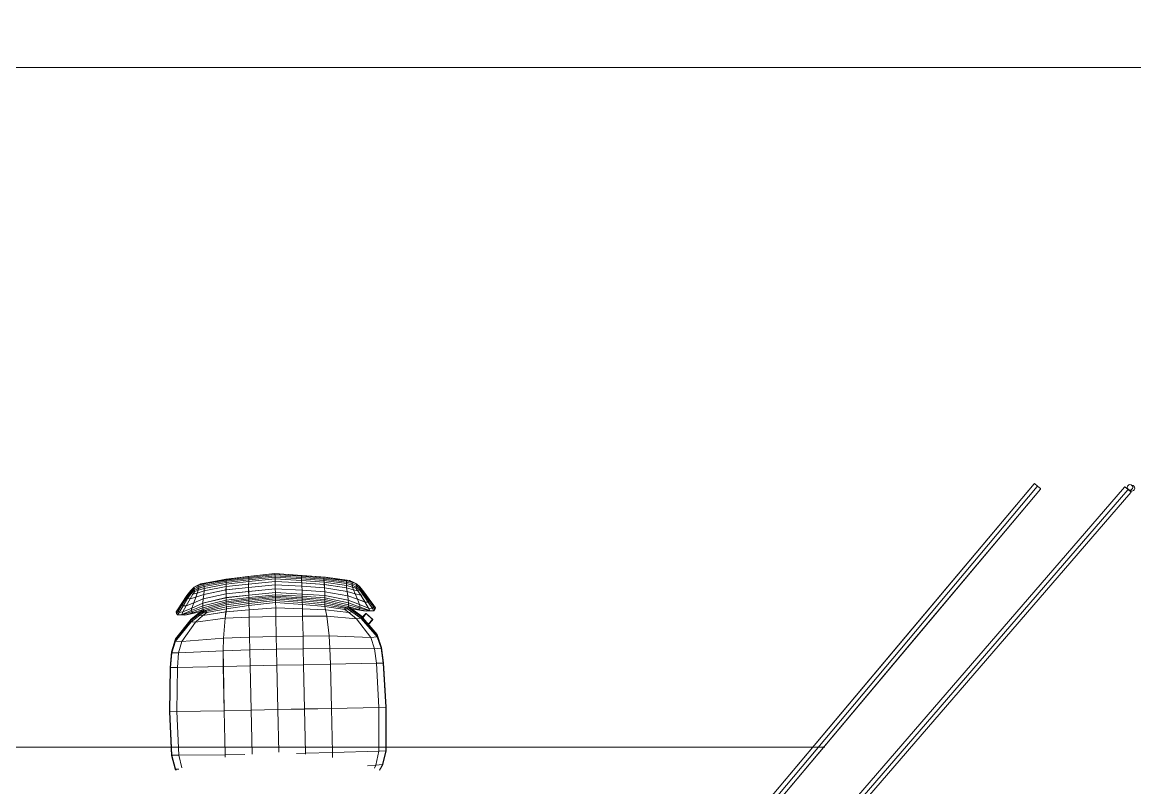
# Model space of a CAD drawing. Header units: millimetres. Extents: x -81374 to 485233, y -39075 to 157313.
# Drawn here: x 32853 to 35013, y -26065 to -24578 of the extents above; entities that cross this region are included whole.
import ezdxf
from ezdxf.enums import TextEntityAlignment as Align

# ---------------------------------------------------------------- set-up
doc = ezdxf.new("R2010")
doc.units = ezdxf.units.MM
doc.layers.add('G-IMPT', color=8, linetype='Continuous', lineweight=5)
doc.styles.get("Standard").update_dxf_attribs({"font": 'arial.ttf'})

# ---------------------------------------------------------------- blocks, each defined once
blk = doc.blocks.new('floor plan 1')
at = {"layer": 'G-IMPT', "color": 8, "ltscale": 500}
for p, q in [((24088.8, -12513.5), (23165.1, -13583.6)), ((23177.4, -13594.2), (24101.1, -12524.1)), ((23340.7, -13590.3), (24249.6, -12507.6)), ((24262.1, -12518.1), (23353.1, -13600.7)), ((23577.4, -13308.4), (24249.6, -12507.6)), ((23583.6, -13313.5), (24255.8, -12512.9)), ((24262.1, -12518.1), (23589.8, -13318.8)), ((23848.3, -12792.2), (23165.1, -13583.6)), ((23854.4, -12797.5), (23171.2, -13588.9)), ((23177.4, -13594.2), (23860.5, -12802.8)), ((24617.7, -13054.9), (24623.9, -13044.2)), ((24618.2, -13054.9), (24624.3, -13044.3)), ((25013.8, -13046.2), (25020, -13046.4)), ((25018.7, -13044.4), (25020, -13046.4)), ((25020.5, -13046.4), (25019.1, -13044.2)), ((24611.4, -13081.7), (24617.7, -13054.9)), ((24618.2, -13054.9), (24611.9, -13081.7)), ((24618.2, -13054.9), (24617.7, -13054.9)), ((24630.9, -13053.9), (24618.2, -13054.9)), ((24625.4, -13081.3), (24630.9, -13053.9)), ((24630.9, -13053.9), (24633.8, -13047.9)), ((24630.9, -13053.9), (24647.1, -13052.8)), ((25013.9, -13073.1), (25007.9, -13048.4)), ((25020, -13046.4), (25027.5, -13073)), ((25020, -13046.4), (25020.5, -13046.4)), ((25028, -13073), (25020.5, -13046.4)), ((23759.5, -13088.6), (25836.1, -13088.6)), ((24611.4, -13081.7), (24611.3, -13166.5)), ((24611.9, -13081.7), (24611.4, -13081.7)), ((24611.9, -13081.7), (24611.8, -13166.4)), ((24625.4, -13081.3), (24611.9, -13081.7)), ((24625.4, -13081.3), (24715.5, -13078.3)), ((24625.4, -13081.3), (24625.5, -13166.1)), ((24715.5, -13078.3), (24715.6, -13068.6)), ((24715.5, -13078.3), (24767.8, -13076.9)), ((24715.5, -13078.3), (24717.1, -13164.1)), ((24767.8, -13076.9), (24767.8, -13075.4)), ((24767.8, -13076.9), (24785.4, -13076.6)), ((24767.8, -13076.9), (24769.6, -13163)), ((24819.7, -13078.9), (24821.5, -13162.3)), ((24871.5, -13075.6), (24873.3, -13160.8)), ((24923.8, -13074), (24885.4, -13074.5)), ((24923.8, -13074), (24923.6, -13069.5)), ((25013.9, -13073.1), (24923.8, -13074)), ((24923.8, -13074), (24925.8, -13159.7)), ((25013.9, -13073.1), (25027.5, -13073)), ((25013.9, -13073.1), (25017.4, -13157.9)), ((25027.5, -13073), (25028, -13073)), ((25027.5, -13073), (25031.2, -13157.6)), ((25028, -13073), (25031.7, -13157.6)), ((24611.8, -13166.4), (24611.3, -13166.5)), ((24611.3, -13166.5), (24616.3, -13252.6)), ((24625.5, -13166.1), (24611.8, -13166.4)), ((24611.8, -13166.4), (24616.7, -13252.3)), ((24625.5, -13166.1), (24717.1, -13164.1)), ((24625.5, -13166.1), (24630.1, -13251.8)), ((24717.1, -13164.1), (24769.6, -13163)), ((24717.1, -13164.1), (24719.3, -13250.1)), ((24769.6, -13163), (24821.5, -13162.3)), ((24769.6, -13163), (24771.4, -13249)), ((24873.3, -13160.8), (24821.5, -13162.3)), ((24823.3, -13248.2), (24821.5, -13162.3)), ((24925.8, -13159.7), (24873.3, -13160.8)), ((24873.3, -13160.8), (24875.1, -13246.8)), ((25017.4, -13157.9), (24925.8, -13159.7)), ((24925.8, -13159.7), (24927.3, -13245.7)), ((25017.4, -13157.9), (25016.5, -13243.7)), ((25017.4, -13157.9), (25031.2, -13157.6)), ((25031.2, -13157.6), (25029.8, -13243.6)), ((25031.7, -13157.6), (25030.3, -13243.9)), ((25031.2, -13157.6), (25031.7, -13157.6)), ((24616.7, -13252.3), (24616.3, -13252.6)), ((24616.3, -13252.6), (24620, -13282.3)), ((24630.1, -13251.8), (24616.7, -13252.3)), ((24616.7, -13252.3), (24620.6, -13281)), ((24630.1, -13251.8), (24719.3, -13250.1)), ((24630.1, -13251.8), (24633.6, -13280.2)), ((24719.3, -13250.1), (24771.4, -13249)), ((24719.3, -13250.1), (24720.3, -13280.6)), ((24771.4, -13249), (24823.3, -13248.2)), ((24771.4, -13249), (24772.1, -13279.9)), ((24823.3, -13248.2), (24875.1, -13246.8)), ((24823.3, -13248.2), (24823.9, -13279.1)), ((24927.3, -13245.7), (24875.1, -13246.8)), ((24875.1, -13246.8), (24875.7, -13277.8)), ((25016.5, -13243.7), (24927.3, -13245.7)), ((24927.3, -13245.7), (24927.5, -13276.2)), ((25016.5, -13243.7), (25014.2, -13272.2)), ((25016.5, -13243.7), (25029.8, -13243.6)), ((25029.8, -13243.6), (25027.2, -13272.5)), ((25030.3, -13243.9), (25027.8, -13273.8)), ((25029.8, -13243.6), (25030.3, -13243.9)), ((24620.6, -13281), (24620, -13282.3)), ((24628, -13305.4), (24620, -13282.3)), ((24633.6, -13280.2), (24620.6, -13281)), ((24620.6, -13281), (24628.6, -13303.2)), ((24628, -13305.4), (24620.6, -13283.6)), ((24628.7, -13307.7), (24620.6, -13283.6)), ((24640.7, -13302.1), (24633.6, -13280.2)), ((24633.6, -13280.2), (24720.3, -13280.6)), ((24720.3, -13280.6), (24772.1, -13279.9)), ((24721.8, -13304.9), (24720.3, -13280.6)), ((24772.1, -13279.9), (24823.9, -13279.1)), ((24772.6, -13304.7), (24772.1, -13279.9)), ((24823.9, -13279.1), (24875.7, -13277.8)), ((24824.4, -13303.7), (24823.9, -13279.1)), ((24927.5, -13276.2), (24875.7, -13277.8)), ((24876.3, -13302.5), (24875.7, -13277.8)), ((24927, -13300.6), (24927.5, -13276.2)), ((24927.5, -13276.2), (25014.2, -13272.2)), ((25007.9, -13294.4), (25014.2, -13272.2)), ((25014.2, -13272.2), (25027.2, -13272.5)), ((25027.2, -13272.5), (25020.1, -13294.9)), ((25027.2, -13275.1), (25020.2, -13299.5)), ((25020.8, -13297.2), (25027.8, -13273.8)), ((25020.8, -13297.2), (25027.2, -13275.1)), ((25027.2, -13272.5), (25027.8, -13273.8)), ((24628.6, -13303.2), (24628, -13305.4)), ((24628, -13305.4), (24659.8, -13342)), ((24628, -13305.4), (24628.7, -13307.7)), ((24640.7, -13302.1), (24628.6, -13303.2)), ((24628.6, -13303.2), (24660.4, -13339.4)), ((24668.6, -13338.5), (24640.7, -13302.1)), ((24640.7, -13302.1), (24721.8, -13304.9)), ((24721.8, -13304.9), (24772.6, -13304.7)), ((24721.8, -13304.9), (24726.5, -13343.4)), ((24772.6, -13304.7), (24824.4, -13303.7)), ((24772.6, -13304.7), (24773.4, -13343.6)), ((24824.4, -13303.7), (24876.3, -13302.5)), ((24825.3, -13342.5), (24824.4, -13303.7)), ((24927, -13300.6), (24876.3, -13302.5)), ((24877.1, -13341.4), (24876.3, -13302.5)), ((24924, -13339.3), (24927, -13300.6)), ((24927, -13300.6), (25007.9, -13294.4)), ((24981.6, -13331.9), (25007.9, -13294.4)), ((25020.1, -13294.9), (24989.9, -13332.5)), ((25020.2, -13299.5), (24990, -13337.6)), ((25020.8, -13297.2), (24990.5, -13335)), ((25007.9, -13294.4), (25020.1, -13294.9)), ((25020.1, -13294.9), (25020.8, -13297.2)), ((25020.8, -13297.2), (25020.2, -13299.5)), ((23577.4, -13308.4), (23340.7, -13590.3)), ((23583.6, -13313.5), (23346.9, -13595.5)), ((23353.1, -13600.7), (23589.8, -13318.8)), ((24628.7, -13307.7), (24660.4, -13344.5)), ((24646, -13327.8), (24637.4, -13336.8)), ((24637.4, -13336.8), (24646, -13327.8)), ((24637.4, -13336.8), (24637.5, -13335.8)), ((24637.4, -13336.8), (24649.7, -13348.6)), ((24645.6, -13327.3), (24637.5, -13335.8)), ((24656.6, -13340.1), (24649.7, -13348.6)), ((24657.2, -13340.8), (24649.7, -13348.6)), ((24649.7, -13348.6), (24650.7, -13348.5)), ((24657.6, -13341.2), (24650.7, -13348.5)), ((24657.6, -13341.3), (24650.7, -13348.5)), ((24660.4, -13339.4), (24659.8, -13342)), ((24659.8, -13342), (24677, -13354.2)), ((24659.8, -13342), (24660.4, -13344.5)), ((24668.6, -13338.5), (24660.4, -13339.4)), ((24660.4, -13339.4), (24677.6, -13351.7)), ((24660.4, -13344.5), (24677.4, -13356.9)), ((24668.6, -13338.5), (24726.5, -13343.4)), ((24668.6, -13338.5), (24683.7, -13350.6)), ((24726.5, -13343.4), (24773.4, -13343.6)), ((24726.5, -13343.4), (24728.9, -13355.6)), ((24773.4, -13343.6), (24825.3, -13342.5)), ((24773.4, -13343.6), (24773.7, -13357.9)), ((24825.3, -13342.5), (24877.1, -13341.4)), ((24825.3, -13342.5), (24825.6, -13359.7)), ((24924, -13339.3), (24877.1, -13341.4)), ((24877.1, -13341.4), (24877.4, -13355.7)), ((24924, -13339.3), (24922.1, -13351.6)), ((24967, -13344.6), (24922.1, -13351.6)), ((24981.6, -13331.9), (24924, -13339.3)), ((24967, -13344.6), (24959.5, -13350.7)), ((24973.1, -13345.4), (24964.8, -13351.5)), ((24973.8, -13348), (24966.6, -13353.4)), ((24981.6, -13331.9), (24967, -13344.6)), ((24967, -13344.6), (24973.1, -13345.4)), ((24989.9, -13332.5), (24973.1, -13345.4)), ((24973.1, -13345.4), (24973.8, -13348)), ((24990, -13337.6), (24973.5, -13350.7)), ((24973.8, -13348), (24973.5, -13350.7)), ((24990.5, -13335), (24973.8, -13348)), ((24981.6, -13331.9), (24989.9, -13332.5)), ((24984.1, -13349.1), (24995.9, -13346.7)), ((24986.2, -13349.8), (25002.3, -13345.5)), ((24988.9, -13351.9), (25006.9, -13346.1)), ((24989.6, -13354.2), (25008.2, -13346.9)), ((24989.9, -13332.5), (24990.5, -13335)), ((24990.5, -13335), (24990, -13337.6)), ((25002.3, -13345.5), (24995.9, -13346.7)), ((25002.3, -13345.5), (25014.6, -13345.9)), ((25006.9, -13346.1), (25002.3, -13345.5)), ((25005.7, -13351.5), (25008.2, -13346.9)), ((25006.9, -13346.1), (25014.6, -13345.9)), ((25006.9, -13346.1), (25008.2, -13346.9)), ((25008.2, -13346.9), (25016, -13346)), ((25013.2, -13350.4), (25016, -13346)), ((25014.6, -13345.9), (25016, -13346)), ((25015.1, -13352.9), (25018.1, -13348.6)), ((25016, -13346), (25018.1, -13348.6)), ((25018.1, -13348.6), (25019.1, -13351.6)), ((24632.9, -13356.7), (24632, -13359.7)), ((24635.2, -13363.9), (24632, -13359.7)), ((24634.8, -13354), (24632.9, -13356.7)), ((24636, -13360.9), (24632.9, -13356.7)), ((24636.2, -13353.8), (24634.8, -13354)), ((24637.8, -13358.3), (24634.8, -13354)), ((24642.7, -13354.6), (24634.8, -13354)), ((24636, -13360.9), (24635.2, -13363.9)), ((24644.1, -13376.4), (24635.2, -13363.9)), ((24637.8, -13358.3), (24636, -13360.9)), ((24644.5, -13373.5), (24636, -13360.9)), ((24648.5, -13352.9), (24636.2, -13353.8)), ((24643.9, -13353.8), (24636.2, -13353.8)), ((24645.3, -13359.1), (24637.8, -13358.3)), ((24646, -13370.8), (24637.8, -13358.3)), ((24643.9, -13353.8), (24642.7, -13354.6)), ((24645.3, -13359.1), (24642.7, -13354.6)), ((24661.5, -13361.1), (24642.7, -13354.6)), ((24643.9, -13353.8), (24648.5, -13352.9)), ((24662.2, -13358.8), (24643.9, -13353.8)), ((24663.1, -13366), (24645.3, -13359.1)), ((24652.2, -13370.9), (24645.3, -13359.1)), ((24648.5, -13352.9), (24654.9, -13353.9)), ((24664.7, -13356.6), (24648.5, -13352.9)), ((24666.9, -13355.8), (24654.9, -13353.9)), ((24662.2, -13358.8), (24661.5, -13361.1)), ((24663.1, -13366), (24661.5, -13361.1)), ((24684.2, -13369.3), (24661.5, -13361.1)), ((24664.7, -13356.6), (24662.2, -13358.8)), ((24684.3, -13365.7), (24662.2, -13358.8)), ((24684.7, -13374.5), (24663.1, -13366)), ((24667, -13376.1), (24663.1, -13366)), ((24664.7, -13356.6), (24666.9, -13355.8)), ((24684.9, -13362.3), (24664.7, -13356.6)), ((24685.5, -13359.6), (24666.9, -13355.8)), ((24677.6, -13351.7), (24677, -13354.2)), ((24677, -13354.2), (24684.5, -13359.4)), ((24677, -13354.2), (24677.4, -13356.9)), ((24679.2, -13358.3), (24677.4, -13356.9)), ((24677.4, -13356.9), (24679.4, -13358.3)), ((24683.7, -13350.6), (24677.6, -13351.7)), ((24677.6, -13351.7), (24686.3, -13357.4)), ((24691.2, -13358.7), (24679.8, -13360.2)), ((24685.5, -13359.6), (24679.8, -13360.2)), ((24728.9, -13355.6), (24683.7, -13350.6)), ((24683.7, -13350.6), (24691.4, -13356.3)), ((24684.3, -13365.7), (24684.2, -13369.3)), ((24684.7, -13374.5), (24684.2, -13369.3)), ((24730.2, -13378.7), (24684.2, -13369.3)), ((24684.9, -13362.3), (24684.3, -13365.7)), ((24684.3, -13365.7), (24730.1, -13375.5)), ((24685.8, -13359.7), (24684.6, -13362.6)), ((24684.6, -13362.6), (24685.4, -13360)), ((24685.5, -13359.6), (24684.9, -13362.3)), ((24730.1, -13372.5), (24684.9, -13362.3)), ((24686.3, -13357.4), (24685.5, -13359.6)), ((24691.2, -13358.7), (24685.5, -13359.6)), ((24685.5, -13359.6), (24730.1, -13369.3)), ((24685.8, -13359.6), (24686.3, -13357.4)), ((24691.4, -13356.3), (24686.3, -13357.4)), ((24691.2, -13358.7), (24688.8, -13359.1)), ((24691.4, -13356.3), (24691.2, -13358.7)), ((24730.2, -13365.6), (24691.2, -13358.7)), ((24691.4, -13356.3), (24730.1, -13361.9)), ((24728.9, -13355.6), (24773.7, -13357.9)), ((24728.9, -13355.6), (24730.1, -13361.9)), ((24730.1, -13361.9), (24730.2, -13365.6)), ((24730.1, -13361.9), (24773.9, -13366)), ((24730.2, -13365.6), (24730.1, -13369.3)), ((24730.1, -13369.3), (24774.1, -13373.4)), ((24730.1, -13369.3), (24730.1, -13372.5)), ((24730.2, -13365.6), (24774, -13369.8)), ((24773.7, -13357.9), (24825.6, -13359.7)), ((24773.7, -13357.9), (24773.9, -13366)), ((24773.9, -13366), (24774, -13369.8)), ((24773.9, -13366), (24825.8, -13370.1)), ((24774, -13369.8), (24825.9, -13373.9)), ((24774, -13369.8), (24774.1, -13373.4)), ((24825.6, -13359.7), (24877.4, -13355.7)), ((24825.6, -13359.7), (24825.8, -13370.1)), ((24825.8, -13370.1), (24877.5, -13363.8)), ((24825.8, -13370.1), (24825.9, -13373.9)), ((24825.9, -13373.9), (24877.6, -13367.7)), ((24922.1, -13351.6), (24877.4, -13355.7)), ((24877.4, -13355.7), (24877.5, -13363.8)), ((24921.1, -13357.9), (24877.5, -13363.8)), ((24877.6, -13367.7), (24877.5, -13363.8)), ((24921.2, -13361.6), (24877.6, -13367.7)), ((24877.6, -13367.7), (24877.7, -13371.3)), ((24921.5, -13365.3), (24877.7, -13371.3)), ((24921.6, -13368.5), (24877.8, -13374.2)), ((24959.5, -13350.7), (24921.1, -13357.9)), ((24922.1, -13351.6), (24921.1, -13357.9)), ((24921.2, -13361.6), (24921.1, -13357.9)), ((24959.8, -13353), (24921.2, -13361.6)), ((24921.2, -13361.6), (24921.5, -13365.3)), ((24965.6, -13353.7), (24921.5, -13365.3)), ((24921.5, -13365.3), (24921.6, -13368.5)), ((24966.3, -13356.4), (24921.6, -13368.5)), ((24921.6, -13368.5), (24921.7, -13371.5)), ((24967, -13359.7), (24921.7, -13371.5)), ((24967.3, -13363.3), (24921.8, -13374.7)), ((24967, -13368.6), (24921.9, -13379.3)), ((24959.5, -13350.7), (24959.8, -13353)), ((24959.5, -13350.7), (24964.8, -13351.5)), ((24959.8, -13353), (24962.3, -13353.4)), ((24959.8, -13353), (24971.3, -13354.1)), ((24959.8, -13353), (24965.6, -13353.7)), ((24964.8, -13351.5), (24965.3, -13353.8)), ((24964.8, -13351.5), (24965.6, -13353.7)), ((24965.3, -13353.8), (24966.6, -13356.6)), ((24965.6, -13353.7), (24984.1, -13349.1)), ((24965.6, -13353.7), (24971.3, -13354.1)), ((24965.6, -13353.7), (24966.3, -13356.4)), ((24966.6, -13356.6), (24965.7, -13354.1)), ((24966.3, -13356.4), (24986.2, -13349.8)), ((24966.3, -13356.4), (24967, -13359.7)), ((24967, -13368.6), (24966.3, -13376.9)), ((24966.3, -13376.9), (24984.8, -13369.4)), ((24967, -13359.7), (24988.9, -13351.9)), ((24967, -13368.6), (24988.3, -13359.2)), ((24967, -13359.7), (24967.3, -13363.3)), ((24967, -13368.6), (24967.3, -13363.3)), ((24967.3, -13363.3), (24989.6, -13354.2)), ((24973.5, -13350.7), (24971.6, -13352.2)), ((24971.8, -13352.1), (24973.5, -13350.7)), ((24984.8, -13369.4), (24980.7, -13380.6)), ((24984.1, -13349.1), (24986.2, -13349.8)), ((24988.3, -13359.2), (24984.8, -13369.4)), ((24984.8, -13369.4), (24999.3, -13363.6)), ((24986.2, -13349.8), (24988.9, -13351.9)), ((24988.3, -13359.2), (25005.7, -13351.5)), ((24988.3, -13359.2), (24989.6, -13354.2)), ((24988.9, -13351.9), (24989.6, -13354.2)), ((24992, -13377.2), (24999.3, -13363.6)), ((25005.6, -13363.3), (24996.7, -13377.8)), ((24997.7, -13380.5), (25007.1, -13365.8)), ((25007.7, -13368.8), (24997.9, -13383.6)), ((24999.3, -13363.6), (25005.7, -13351.5)), ((24999.3, -13363.6), (25005.6, -13363.3)), ((25013.2, -13350.4), (25005.6, -13363.3)), ((25005.6, -13363.3), (25007.1, -13365.8)), ((25005.7, -13351.5), (25013.2, -13350.4)), ((25007.1, -13365.8), (25015.1, -13352.9)), ((25007.1, -13365.8), (25007.7, -13368.8)), ((25007.7, -13368.8), (25016.1, -13355.9)), ((25013.2, -13350.4), (25015.1, -13352.9)), ((25015.2, -13353.1), (25016.1, -13355.9)), ((25016.1, -13355.9), (25019.1, -13351.6)), ((24644.5, -13373.5), (24644.1, -13376.4)), ((24654.5, -13390.8), (24644.1, -13376.4)), ((24646, -13370.8), (24644.5, -13373.5)), ((24654.5, -13387.7), (24644.5, -13373.5)), ((24652.2, -13370.9), (24646, -13370.8)), ((24646, -13370.8), (24655.5, -13384.9)), ((24667, -13376.1), (24652.2, -13370.9)), ((24660.2, -13384.1), (24652.2, -13370.9)), ((24655.5, -13384.9), (24654.5, -13387.7)), ((24654.5, -13387.7), (24662.1, -13397.2)), ((24654.5, -13387.7), (24654.5, -13390.8)), ((24654.5, -13390.8), (24662.1, -13400.3)), ((24660.2, -13384.1), (24655.5, -13384.9)), ((24655.5, -13384.9), (24662.5, -13394.2)), ((24671.5, -13387.1), (24660.2, -13384.1)), ((24660.2, -13384.1), (24665.9, -13392.8)), ((24685.8, -13382.8), (24667, -13376.1)), ((24667, -13376.1), (24671.5, -13387.1)), ((24687, -13391.5), (24671.5, -13387.1)), ((24671.5, -13387.1), (24674.8, -13394.8)), ((24684.7, -13374.5), (24730.3, -13383.4)), ((24684.7, -13374.5), (24685.8, -13382.8)), ((24730.4, -13390.6), (24685.8, -13382.8)), ((24685.8, -13382.8), (24687, -13391.5)), ((24687, -13391.5), (24730.7, -13398.5)), ((24687, -13391.5), (24687.9, -13398.3)), ((24730.1, -13372.5), (24730.1, -13375.5)), ((24730.1, -13372.5), (24774.1, -13376.4)), ((24730.1, -13375.5), (24774.2, -13379.1)), ((24730.1, -13375.5), (24730.2, -13378.7)), ((24730.3, -13383.4), (24730.2, -13378.7)), ((24730.2, -13378.7), (24774.2, -13382)), ((24730.3, -13383.4), (24730.4, -13390.6)), ((24730.3, -13383.4), (24774.3, -13386.4)), ((24730.4, -13390.6), (24730.7, -13398.5)), ((24730.4, -13390.6), (24774.5, -13393.6)), ((24826, -13377), (24774.1, -13373.4)), ((24774.1, -13373.4), (24774.1, -13376.4)), ((24774.1, -13376.4), (24826, -13379.7)), ((24774.1, -13376.4), (24774.2, -13379.1)), ((24826.1, -13382.2), (24774.2, -13379.1)), ((24774.2, -13379.1), (24774.2, -13382)), ((24774.3, -13386.4), (24774.2, -13382)), ((24774.2, -13382), (24826.1, -13384.8)), ((24774.3, -13386.4), (24774.5, -13393.6)), ((24774.3, -13386.4), (24826.2, -13389.1)), ((24825.9, -13373.9), (24826, -13377)), ((24826, -13377), (24877.7, -13371.3)), ((24826, -13379.7), (24877.8, -13374.2)), ((24826, -13377), (24826, -13379.7)), ((24826, -13379.7), (24826.1, -13382.2)), ((24826.1, -13382.2), (24877.8, -13376.9)), ((24826.1, -13384.8), (24877.9, -13379.8)), ((24826.1, -13382.2), (24826.1, -13384.8)), ((24826.2, -13389.1), (24826.1, -13384.8)), ((24826.2, -13389.1), (24878, -13384.2)), ((24826.2, -13389.1), (24826.4, -13396.3)), ((24826.4, -13396.3), (24878.1, -13391.5)), ((24877.7, -13371.3), (24877.8, -13374.2)), ((24921.7, -13371.5), (24877.8, -13376.9)), ((24877.8, -13374.2), (24877.8, -13376.9)), ((24877.8, -13376.9), (24877.9, -13379.8)), ((24921.8, -13374.7), (24877.9, -13379.8)), ((24878, -13384.2), (24877.9, -13379.8)), ((24921.9, -13379.3), (24878, -13384.2)), ((24878.1, -13391.5), (24878, -13384.2)), ((24922, -13386.6), (24878.1, -13391.5)), ((24878.1, -13391.5), (24878.2, -13399.4)), ((24921.7, -13371.5), (24921.8, -13374.7)), ((24921.9, -13379.3), (24921.8, -13374.7)), ((24922, -13386.6), (24921.9, -13379.3)), ((24966.3, -13376.9), (24922, -13386.6)), ((24922, -13386.6), (24922.1, -13394.5)), ((24965.4, -13385.7), (24922.1, -13394.5)), ((24965.4, -13385.7), (24964.8, -13392.5)), ((24964.8, -13392.5), (24977.8, -13388.4)), ((24966.3, -13376.9), (24965.4, -13385.7)), ((24965.4, -13385.7), (24980.7, -13380.6)), ((24977.8, -13388.4), (24976.1, -13393.8)), ((24976.1, -13393.8), (24982.4, -13391.1)), ((24980.7, -13380.6), (24977.8, -13388.4)), ((24977.8, -13388.4), (24986.5, -13386.1)), ((24980.7, -13380.6), (24992, -13377.2)), ((24982.4, -13391.1), (24986.5, -13386.1)), ((24982.4, -13391.1), (24983.7, -13393.3)), ((24983.7, -13393.3), (24990, -13387.3)), ((24984, -13396.4), (24990.6, -13390.3)), ((24992, -13377.2), (24986.5, -13386.1)), ((24986.5, -13386.1), (24990, -13387.3)), ((24996.7, -13377.8), (24990, -13387.3)), ((24990, -13387.3), (24990.6, -13390.3)), ((24997.7, -13380.5), (24990.6, -13390.3)), ((24990.6, -13390.3), (24990.7, -13393.4)), ((24997.9, -13383.6), (24990.7, -13393.4)), ((24992, -13377.2), (24996.7, -13377.8)), ((24996.7, -13377.8), (24997.7, -13380.5)), ((24997.7, -13380.5), (24997.9, -13383.6)), ((24662.5, -13394.2), (24662.1, -13397.2)), ((24668.9, -13403), (24662.1, -13397.2)), ((24662.1, -13397.2), (24662.1, -13400.3)), ((24668.9, -13406.1), (24662.1, -13400.3)), ((24665.9, -13392.8), (24662.5, -13394.2)), ((24669.1, -13400), (24662.5, -13394.2)), ((24674.8, -13394.8), (24665.9, -13392.8)), ((24670.3, -13397.6), (24665.9, -13392.8)), ((24669.1, -13400), (24668.9, -13403)), ((24677, -13406.6), (24668.9, -13403)), ((24668.9, -13403), (24668.9, -13406.1)), ((24675.1, -13409.4), (24668.9, -13406.1)), ((24677.1, -13409.5), (24668.9, -13406.1)), ((24670.3, -13397.6), (24669.1, -13400)), ((24677.1, -13403.7), (24669.1, -13400)), ((24676.7, -13400), (24670.3, -13397.6)), ((24687.9, -13398.3), (24674.8, -13394.8)), ((24674.8, -13394.8), (24676.7, -13400)), ((24675.1, -13409.4), (24682.7, -13412.4)), ((24688.4, -13403.2), (24676.7, -13400)), ((24676.7, -13400), (24677.1, -13403.7)), ((24677.1, -13403.7), (24677, -13406.6)), ((24688.2, -13409.2), (24677, -13406.6)), ((24677, -13406.6), (24677.1, -13409.5)), ((24688.4, -13406.6), (24677.1, -13403.7)), ((24682.7, -13412.4), (24677.1, -13409.5)), ((24688.4, -13411.8), (24677.1, -13409.5)), ((24682.7, -13412.4), (24728.9, -13419)), ((24682.7, -13412.4), (24690.9, -13413.5)), ((24731.1, -13404.9), (24687.9, -13398.3)), ((24687.9, -13398.3), (24688.4, -13403.2)), ((24688.4, -13406.6), (24688.2, -13409.2)), ((24688.2, -13409.2), (24732, -13415.2)), ((24688.2, -13409.2), (24688.4, -13411.8)), ((24688.4, -13403.2), (24731.6, -13409.7)), ((24688.4, -13403.2), (24688.4, -13406.6)), ((24731.8, -13412.9), (24688.4, -13406.6)), ((24690.9, -13413.5), (24688.4, -13411.8)), ((24732.1, -13417.5), (24688.4, -13411.8)), ((24731.3, -13419), (24690.9, -13413.5)), ((24730.7, -13398.5), (24774.7, -13401.6)), ((24730.7, -13398.5), (24731.1, -13404.9)), ((24731.1, -13404.9), (24731.6, -13409.7)), ((24731.1, -13404.9), (24775.1, -13408)), ((24731.6, -13409.7), (24775.4, -13412.8)), ((24731.6, -13409.7), (24731.8, -13412.9)), ((24731.8, -13412.9), (24732, -13415.2)), ((24731.8, -13412.9), (24775.6, -13416)), ((24774.5, -13393.6), (24826.4, -13396.3)), ((24774.5, -13393.6), (24774.7, -13401.6)), ((24826.6, -13404.4), (24774.7, -13401.6)), ((24774.7, -13401.6), (24775.1, -13408)), ((24775.1, -13408), (24826.7, -13410.8)), ((24775.1, -13408), (24775.4, -13412.8)), ((24826.8, -13415.7), (24775.4, -13412.8)), ((24775.4, -13412.8), (24775.6, -13416)), ((24826.4, -13396.3), (24826.6, -13404.4)), ((24826.6, -13404.4), (24878.2, -13399.4)), ((24826.6, -13404.4), (24826.7, -13410.8)), ((24826.7, -13410.8), (24878.2, -13405.8)), ((24826.7, -13410.8), (24826.8, -13415.7)), ((24826.8, -13415.7), (24878, -13410.6)), ((24921.6, -13408.9), (24877.9, -13413.9)), ((24878, -13410.6), (24877.9, -13413.9)), ((24921.5, -13411.2), (24877.9, -13416.3)), ((24921.5, -13413.5), (24877.9, -13418.7)), ((24921.7, -13405.7), (24878, -13410.6)), ((24878.2, -13405.8), (24878, -13410.6)), ((24922.1, -13394.5), (24878.2, -13399.4)), ((24878.2, -13399.4), (24878.2, -13405.8)), ((24921.9, -13400.9), (24878.2, -13405.8)), ((24965, -13403.4), (24921.5, -13411.2)), ((24964.9, -13406), (24921.5, -13413.5)), ((24921.6, -13408.9), (24921.5, -13411.2)), ((24921.5, -13411.2), (24921.5, -13413.5)), ((24922.3, -13414.9), (24921.5, -13413.5)), ((24964.7, -13400.8), (24921.6, -13408.9)), ((24921.7, -13405.7), (24921.6, -13408.9)), ((24964.5, -13397.4), (24921.7, -13405.7)), ((24921.9, -13400.9), (24921.7, -13405.7)), ((24964.8, -13392.5), (24921.9, -13400.9)), ((24922.1, -13394.5), (24921.9, -13400.9)), ((24922.3, -13414.9), (24962.5, -13407.8)), ((24924.8, -13414.9), (24970.6, -13406.4)), ((24962.5, -13407.8), (24964.9, -13406)), ((24970.6, -13406.4), (24962.5, -13407.8)), ((24964.8, -13392.5), (24964.5, -13397.4)), ((24964.5, -13397.4), (24976.1, -13393.8)), ((24964.5, -13397.4), (24964.7, -13400.8)), ((24964.7, -13400.8), (24975.8, -13397.5)), ((24964.7, -13400.8), (24965, -13403.4)), ((24964.9, -13406), (24976.1, -13403.2)), ((24965, -13403.4), (24964.9, -13406)), ((24965, -13403.4), (24976.1, -13400.3)), ((24978.1, -13403.1), (24970.6, -13406.4)), ((24970.6, -13406.4), (24976.1, -13403.2)), ((24983.7, -13393.3), (24975.8, -13397.5)), ((24976.1, -13393.8), (24975.8, -13397.5)), ((24975.8, -13397.5), (24976.1, -13400.3)), ((24976.1, -13400.3), (24984, -13396.4)), ((24976.1, -13403.2), (24984.1, -13399.5)), ((24976.1, -13400.3), (24976.1, -13403.2)), ((24978.1, -13403.1), (24984.1, -13399.5)), ((24983.7, -13393.3), (24984, -13396.4)), ((24984, -13396.4), (24984.1, -13399.5)), ((24984.1, -13399.5), (24990.7, -13393.4)), ((24728.9, -13419), (24774.4, -13422.5)), ((24728.9, -13419), (24731.3, -13419)), ((24731.3, -13419), (24732.1, -13417.5)), ((24731.3, -13419), (24775.5, -13422.4)), ((24732, -13415.2), (24775.8, -13418.5)), ((24732, -13415.2), (24732.1, -13417.5)), ((24732.1, -13417.5), (24775.8, -13420.8)), ((24774.4, -13422.5), (24775.5, -13422.4)), ((24774.4, -13422.5), (24827, -13426)), ((24775.5, -13422.4), (24775.8, -13420.8)), ((24775.5, -13422.4), (24827, -13426)), ((24775.6, -13416), (24826.9, -13419.1)), ((24775.6, -13416), (24775.8, -13418.5)), ((24826.9, -13421.8), (24775.8, -13418.5)), ((24775.8, -13418.5), (24775.8, -13420.8)), ((24827, -13424.3), (24775.8, -13420.8)), ((24826.8, -13415.7), (24826.9, -13419.1)), ((24826.9, -13419.1), (24877.9, -13413.9)), ((24826.9, -13421.8), (24877.9, -13416.3)), ((24826.9, -13419.1), (24826.9, -13421.8)), ((24826.9, -13421.8), (24827, -13424.3)), ((24827, -13424.3), (24877.9, -13418.7)), ((24827, -13426), (24878.3, -13420.2)), ((24827, -13426), (24879.4, -13420.3)), ((24827, -13426), (24827, -13424.3)), ((24877.9, -13413.9), (24877.9, -13416.3)), ((24877.9, -13416.3), (24877.9, -13418.7)), ((24878.3, -13420.2), (24877.9, -13418.7)), ((24922.3, -13414.9), (24878.3, -13420.2)), ((24879.4, -13420.3), (24878.3, -13420.2)), ((24924.8, -13414.9), (24879.4, -13420.3)), ((24924.8, -13414.9), (24922.3, -13414.9)), ((23165.2, -13584.9), (23170, -13589)), ((23165.2, -13584.9), (23169.9, -13589)), ((23171.3, -13590.2), (23176.1, -13594.3)), ((23171.3, -13590.2), (23176.1, -13594.3)), ((23345.6, -13595.6), (23340.8, -13591.5)), ((23340.8, -13591.5), (23345.6, -13595.6)), ((23351.8, -13600.8), (23347, -13596.7)), ((23347, -13596.7), (23351.8, -13600.8)), ((19603.5, -14409.6), (25687.9, -14409.6))]:
    blk.add_line(p, q, dxfattribs=at)
blk.add_circle((23167, -13593.7), 5.41, dxfattribs=at)
for centre, radius, start, end in [((30901.2, -15868.2), 12777.8, 49.90697, 259.60318), ((23165.8, -13584.2), 0.902, 139.1982, 229.1982), ((23165.7, -13584.2), 0.894, 139.1982, 229.1982), ((23163.2, -13592), 5.41, 34.3754, 180.0329), ((23163.2, -13592), 5.41, 180.0329, 270.0329), ((23170.5, -13588.3), 0.935, 229.1982, 319.1982), ((23170.5, -13588.3), 0.882, 229.1982, 319.1982), ((23171.9, -13589.5), 0.882, 139.1982, 229.1982), ((23171.9, -13589.5), 0.935, 139.1982, 229.1982), ((23176.7, -13593.6), 0.902, 229.1982, 319.1982), ((23176.7, -13593.6), 0.902, 229.1982, 319.1982), ((23341.4, -13590.9), 0.902, 139.9838, 229.9838), ((23341.4, -13590.9), 0.902, 139.9838, 229.9838), ((23346.2, -13594.9), 0.882, 229.9838, 319.9838), ((23346.2, -13594.9), 0.882, 229.9838, 319.9838), ((23347.6, -13596.1), 0.882, 139.9838, 229.9838), ((23347.6, -13596.1), 0.882, 139.9838, 229.9838), ((23352.4, -13600.1), 0.902, 229.9838, 319.9838), ((23352.4, -13600.1), 0.902, 229.9838, 319.9838)]:
    blk.add_arc(centre, radius, start, end, dxfattribs=at)
for rotation, p in [(359.9992, (39680.6, -4989.6, 0)), (359.9992, (35886.7, -10139.3, 0)), (270.0008, (28873.3, -20643.5, 0)), (359.9992, (11975.3, -26935.4, 0)), (359.9992, (15267.6, -26935.4, 0)), (359.9992, (26686.3, -26987.7, 0)), (270.0008, (15861.1, -28615, 0)), (89.9992, (23697.8, -33300.6, 0)), (89.9992, (23597.9, -35337.7, 0)), (89.9992, (23597.9, -37388.3, 0)), (359.9992, (13750.4, -37781.5, 0)), (89.9992, (23697.8, -40746.8, 0)), (89.9992, (23597.8, -44302.5, 0)), (89.9992, (23597.8, -46399.1, 0)), (89.9992, (23697.8, -48339.8, 0)), (89.9992, (23697.8, -54280, 0)), (359.9992, (27418.1, -55702.4, 0)), (89.9992, (9671.9, -65856.5, 0)), (359.9992, (4684.1, -67403.4, 0)), (359.9992, (8737.2, -67403.4, 0))]:
    blk.add_attdef('PARTITIONTYPE', text='', height=200, rotation=rotation, dxfattribs=at).set_placement(p, align=Align.MIDDLE_CENTER)
blk = doc.blocks.new('Steelcase EMEA Bolia - Mood Dining Chair - scx_bolia_d3_ancilary_mood_leg_18ba0357-414835-Level 1')
at = {"layer": 'G-IMPT'}
for p, q in [((-180, 167.4), (-167.9, 179.5)), ((-167.9, 179.5), (-166.8, 179.3)), ((-160.2, 171.8), (-167.9, 179.5)), ((-160.8, 171), (-167.9, 179.5)), ((-159.8, 172.2), (-166.8, 179.3)), ((-159.8, 172.2), (-166.8, 179.3)), ((-180, 167.4), (-179.8, 166.3)), ((-171.1, 158.5), (-180, 167.4)), ((-180, 167.4), (-171.2, 158.5)), ((-171.5, 158.1), (-179.8, 166.3))]:
    blk.add_line(p, q, dxfattribs=at)
blk = doc.blocks.new('Steelcase EMEA Bolia - Mood Dining Chair - scx_bolia_d3_ancilary_mood_back_18ba0357-V156-Level 1')
at = {"layer": 'G-IMPT'}
for p, q in [((-44.7, 255.9), (7.8, 260.5)), ((-43.7, 255.8), (7.8, 260.5)), ((7.8, 260.5), (60.3, 255.9)), ((7.8, 260.5), (7.8, 258.8)), ((7.8, 260.5), (59.2, 255.8)), ((-141.8, 240.9), (-149.9, 237.3)), ((-143.8, 240.8), (-149.9, 237.3)), ((-141.8, 238), (-149.8, 234.2)), ((-143.8, 240.8), (-136.3, 243.9)), ((-136.3, 243.9), (-141.8, 240.9)), ((-130.5, 243.4), (-141.8, 240.9)), ((-141.8, 238), (-141.8, 240.9)), ((-130.6, 240.8), (-141.8, 238)), ((-141.6, 235.1), (-141.8, 238)), ((-130.5, 238.2), (-141.6, 235.1)), ((-136.3, 243.9), (-90.2, 251.5)), ((-136.3, 243.9), (-128.1, 245.1)), ((-130.6, 240.8), (-87, 247.7)), ((-130.6, 240.8), (-130.5, 243.4)), ((-130.5, 238.2), (-130.6, 240.8)), ((-87, 250), (-130.5, 243.4)), ((-87.1, 245.4), (-130.5, 238.2)), ((-128.1, 245.1), (-130.5, 243.4)), ((-130.3, 234.8), (-130.5, 238.2)), ((-130.3, 234.8), (-87.3, 242.2)), ((-87.8, 251.5), (-128.1, 245.1)), ((-90.2, 251.5), (-44.7, 255.9)), ((-90.2, 251.5), (-87.8, 251.5)), ((-87.8, 251.5), (-43.7, 255.8)), ((-87.8, 251.5), (-87, 250)), ((-87.6, 237.4), (-87.3, 242.2)), ((-87.6, 237.4), (-43.8, 241.4)), ((-87.3, 242.2), (-43.6, 246.2)), ((-87.3, 242.2), (-87.1, 245.4)), ((-87.1, 245.4), (-43.4, 249.5)), ((-87.1, 245.4), (-87, 247.7)), ((-87, 250), (-43.3, 254.3)), ((-87, 247.7), (-43.3, 251.9)), ((-87, 247.7), (-87, 250)), ((-44.7, 255.9), (-43.7, 255.8)), ((-44, 235), (-43.8, 241.4)), ((7.8, 238.9), (-44, 235)), ((-43.8, 241.4), (-43.6, 246.2)), ((-43.8, 241.4), (7.8, 245.4)), ((-43.7, 255.8), (-43.3, 254.3)), ((7.8, 250.3), (-43.6, 246.2)), ((-43.6, 246.2), (-43.4, 249.5)), ((-43.4, 249.5), (7.8, 253.7)), ((-43.4, 249.5), (-43.3, 251.9)), ((7.8, 258.8), (-43.3, 254.3)), ((7.8, 256.3), (-43.3, 251.9)), ((-43.3, 251.9), (-43.3, 254.3)), ((7.8, 256.3), (7.8, 258.8)), ((7.8, 258.8), (58.8, 254.3)), ((7.8, 253.7), (7.8, 256.3)), ((7.8, 256.3), (58.8, 251.9)), ((7.8, 250.3), (7.8, 253.7)), ((7.8, 253.7), (58.9, 249.5)), ((7.8, 245.4), (7.8, 250.3)), ((7.8, 250.3), (59.1, 246.2)), ((7.8, 238.9), (7.8, 245.4)), ((7.8, 245.4), (59.3, 241.4)), ((7.8, 230.9), (7.8, 238.9)), ((7.8, 238.9), (59.5, 235)), ((59.2, 255.8), (58.8, 254.3)), ((58.8, 251.9), (58.8, 254.3)), ((102.5, 250), (58.8, 254.3)), ((102.6, 247.7), (58.8, 251.9)), ((58.9, 249.5), (58.8, 251.9)), ((59.1, 246.2), (58.9, 249.5)), ((102.7, 245.4), (58.9, 249.5)), ((102.8, 242.2), (59.1, 246.2)), ((59.3, 241.4), (59.1, 246.2)), ((60.3, 255.9), (59.2, 255.8)), ((103.3, 251.5), (59.2, 255.8)), ((59.5, 235), (59.3, 241.4)), ((103.2, 237.4), (59.3, 241.4)), ((105.7, 251.5), (60.3, 255.9)), ((103.3, 251.5), (102.5, 250)), ((102.6, 247.7), (102.5, 250)), ((146, 243.4), (102.5, 250)), ((102.7, 245.4), (102.6, 247.7)), ((146.2, 240.8), (102.6, 247.7)), ((102.8, 242.2), (102.7, 245.4)), ((146, 238.2), (102.7, 245.4)), ((103.2, 237.4), (102.8, 242.2)), ((145.9, 234.8), (102.8, 242.2)), ((105.7, 251.5), (103.3, 251.5)), ((103.3, 251.5), (143.6, 245.1)), ((105.7, 251.5), (151.8, 243.9)), ((151.8, 243.9), (143.6, 245.1)), ((143.6, 245.1), (146, 243.4)), ((145.9, 234.8), (146, 238.2)), ((146.2, 240.8), (146, 243.4)), ((146, 243.4), (157.3, 240.9)), ((146, 238.2), (146.2, 240.8)), ((146, 238.2), (157.1, 235.1)), ((146.2, 240.8), (157.3, 238)), ((159.3, 240.8), (151.8, 243.9)), ((151.8, 243.9), (157.3, 240.9)), ((157.1, 235.1), (157.3, 238)), ((157.3, 238), (157.3, 240.9)), ((157.3, 240.9), (165.4, 237.3)), ((157.3, 238), (165.3, 234.2)), ((159.3, 240.8), (165.4, 237.3)), ((-164, 221.7), (-174.1, 207.1)), ((-163.9, 218.7), (-173.6, 204.1)), ((-164, 221.7), (-156.6, 231.3)), ((-163.9, 218.7), (-164, 221.7)), ((-163.9, 218.7), (-156.5, 228.2)), ((-162.9, 215.9), (-163.9, 218.7)), ((-162.9, 215.9), (-156, 225.2)), ((-158.2, 215.2), (-152.6, 224)), ((-146.9, 218.3), (-158.2, 215.2)), ((-149.9, 237.3), (-156.6, 231.3)), ((-156.5, 228.2), (-156.6, 231.3)), ((-149.8, 234.2), (-156.5, 228.2)), ((-156, 225.2), (-156.5, 228.2)), ((-149.5, 231.2), (-156, 225.2)), ((-152.6, 224), (-156, 225.2)), ((-148.3, 228.9), (-152.6, 224)), ((-143.8, 226.1), (-152.6, 224)), ((-151.1, 207.3), (-146.9, 218.3)), ((-149.8, 234.2), (-149.9, 237.3)), ((-149.5, 231.2), (-149.8, 234.2)), ((-141.6, 235.1), (-149.5, 231.2)), ((-148.3, 228.9), (-149.5, 231.2)), ((-142, 231.4), (-148.3, 228.9)), ((-146.9, 218.3), (-143.8, 226.1)), ((-131.4, 223.1), (-146.9, 218.3)), ((-143.8, 226.1), (-142, 231.4)), ((-130.7, 229.9), (-143.8, 226.1)), ((-142, 231.4), (-141.6, 235.1)), ((-130.3, 234.8), (-142, 231.4)), ((-88, 223.1), (-132.5, 214.3)), ((-132.5, 214.3), (-131.4, 223.1)), ((-131.4, 223.1), (-87.9, 231)), ((-131.4, 223.1), (-130.7, 229.9)), ((-87.6, 237.4), (-130.7, 229.9)), ((-130.7, 229.9), (-130.3, 234.8)), ((-88, 223.1), (-87.9, 231)), ((-88, 223.1), (-44.1, 227.1)), ((-88, 215.9), (-88, 223.1)), ((-88, 215.9), (-44.1, 219.8)), ((-87.9, 231), (-87.6, 237.4)), ((-87.9, 231), (-44, 235)), ((-44.1, 227.1), (-44, 235)), ((-44.1, 227.1), (7.8, 230.9)), ((-44.1, 219.8), (-44.1, 227.1)), ((-44.1, 219.8), (7.8, 223.6)), ((-44.1, 219.8), (-44.1, 215.4)), ((-44.1, 215.4), (7.8, 219.4)), ((7.8, 216.7), (-44.1, 212.5)), ((7.8, 223.6), (7.8, 230.9)), ((7.8, 230.9), (59.6, 227.1)), ((7.8, 223.6), (7.8, 219.4)), ((7.8, 223.6), (59.6, 219.8)), ((7.8, 216.7), (7.8, 219.4)), ((7.8, 219.4), (59.6, 215.4)), ((7.8, 214.2), (7.8, 216.7)), ((7.8, 216.7), (59.6, 212.5)), ((103.5, 231), (59.5, 235)), ((59.6, 227.1), (59.5, 235)), ((103.6, 223.1), (59.6, 227.1)), ((59.6, 227.1), (59.6, 219.8)), ((103.6, 215.9), (59.6, 219.8)), ((59.6, 219.8), (59.6, 215.4)), ((103.5, 231), (103.2, 237.4)), ((146.2, 229.9), (103.2, 237.4)), ((103.6, 223.1), (103.5, 231)), ((147, 223.1), (103.5, 231)), ((148, 214.3), (103.6, 223.1)), ((103.6, 223.1), (103.6, 215.9)), ((146.2, 229.9), (145.9, 234.8)), ((145.9, 234.8), (157.5, 231.4)), ((147, 223.1), (146.2, 229.9)), ((146.2, 229.9), (159.3, 226.1)), ((148, 214.3), (147, 223.1)), ((147, 223.1), (162.4, 218.3)), ((157.5, 231.4), (157.1, 235.1)), ((165.1, 231.2), (157.1, 235.1)), ((159.3, 226.1), (157.5, 231.4)), ((157.5, 231.4), (163.9, 228.9)), ((162.4, 218.3), (159.3, 226.1)), ((159.3, 226.1), (168.1, 224)), ((166.7, 207.3), (162.4, 218.3)), ((162.4, 218.3), (173.7, 215.2)), ((163.9, 228.9), (165.1, 231.2)), ((163.9, 228.9), (168.1, 224)), ((165.1, 231.2), (165.3, 234.2)), ((165.1, 231.2), (171.5, 225.2)), ((165.3, 234.2), (165.4, 237.3)), ((165.3, 234.2), (172.1, 228.2)), ((165.4, 237.3), (172.1, 231.3)), ((168.1, 224), (171.5, 225.2)), ((173.7, 215.2), (168.1, 224)), ((171.5, 225.2), (172.1, 228.2)), ((178.4, 215.9), (171.5, 225.2)), ((179.5, 221.7), (172.1, 231.3)), ((172.1, 228.2), (172.1, 231.3)), ((179.4, 218.7), (172.1, 228.2)), ((178.4, 215.9), (179.4, 218.7)), ((179.4, 218.7), (179.5, 221.7)), ((179.4, 218.7), (189.1, 204.1)), ((189.6, 207.1), (179.5, 221.7)), ((-174.1, 207.1), (-182.7, 194.4)), ((-173.6, 204.1), (-181.8, 191.4)), ((-172.1, 201.5), (-179.9, 188.9)), ((-173.6, 204.1), (-174.1, 207.1)), ((-172.1, 201.5), (-173.6, 204.1)), ((-165.8, 201.8), (-172.5, 189.8)), ((-154.9, 197.1), (-172.5, 189.8)), ((-172.1, 201.5), (-162.9, 215.9)), ((-165.8, 201.8), (-172.1, 201.5)), ((-158.2, 215.2), (-165.8, 201.8)), ((-151.1, 207.3), (-165.8, 201.8)), ((-158.2, 215.2), (-162.9, 215.9)), ((-133.8, 200.8), (-156.3, 192.2)), ((-154.9, 197.1), (-156.3, 192.2)), ((-133.6, 197.2), (-155.6, 189.9)), ((-151.1, 207.3), (-154.9, 197.1)), ((-133.4, 206.1), (-154.9, 197.1)), ((-132.5, 214.3), (-151.1, 207.3)), ((-88, 211.2), (-133.8, 200.8)), ((-133.4, 206.1), (-133.8, 200.8)), ((-133.6, 197.2), (-133.8, 200.8)), ((-133.6, 197.2), (-88, 208)), ((-133, 193.8), (-133.6, 197.2)), ((-133.4, 206.1), (-88, 215.9)), ((-133.4, 206.1), (-132.5, 214.3)), ((-88, 205), (-133, 193.8)), ((-132.3, 191.1), (-88, 201.8)), ((-87.8, 198.1), (-126.6, 190.3)), ((-126.3, 188), (-87.8, 194.4)), ((-88.9, 188.1), (-87.8, 194.4)), ((-88, 215.9), (-88, 211.2)), ((-88, 211.2), (-44.1, 215.4)), ((-88, 208), (-44.1, 212.5)), ((-88, 208), (-88, 211.2)), ((-88, 205), (-44.1, 209.8)), ((-88, 205), (-88, 208)), ((-88, 201.8), (-44.1, 206.8)), ((-88, 201.8), (-88, 205)), ((-87.8, 198.1), (-88, 201.8)), ((-87.8, 198.1), (-44.1, 203.3)), ((-87.8, 194.4), (-44.1, 199.4)), ((-87.8, 194.4), (-87.8, 198.1)), ((-44.1, 212.5), (-44.1, 215.4)), ((-44.1, 209.8), (7.8, 214.2)), ((-44.1, 209.8), (-44.1, 212.5)), ((7.8, 211.5), (-44.1, 206.8)), ((-44.1, 206.8), (-44.1, 209.8)), ((-44.1, 203.3), (7.8, 208.4)), ((-44.1, 203.3), (-44.1, 206.8)), ((-44.1, 199.4), (7.8, 204.6)), ((-44.1, 199.4), (-44.1, 203.3)), ((-44.1, 191.3), (-44.1, 199.4)), ((7.8, 211.5), (7.8, 214.2)), ((7.8, 214.2), (59.6, 209.8)), ((7.8, 208.4), (7.8, 211.5)), ((7.8, 211.5), (59.6, 206.8)), ((7.8, 204.6), (7.8, 208.4)), ((7.8, 208.4), (59.6, 203.3)), ((7.8, 194.2), (7.8, 204.6)), ((7.8, 204.6), (59.6, 199.4)), ((59.6, 212.5), (59.6, 215.4)), ((103.6, 211.2), (59.6, 215.4)), ((103.6, 208), (59.6, 212.5)), ((59.6, 209.8), (59.6, 212.5)), ((59.6, 206.8), (59.6, 209.8)), ((103.6, 205), (59.6, 209.8)), ((103.5, 201.8), (59.6, 206.8)), ((59.6, 203.3), (59.6, 206.8)), ((103.3, 198.1), (59.6, 203.3)), ((59.6, 203.3), (59.6, 199.4)), ((59.6, 191.3), (59.6, 199.4)), ((103.3, 194.4), (59.6, 199.4)), ((103.3, 198.1), (103.5, 201.8)), ((142.1, 190.3), (103.3, 198.1)), ((103.3, 198.1), (103.3, 194.4)), ((104.4, 188.1), (103.3, 194.4)), ((141.8, 188), (103.3, 194.4)), ((103.5, 201.8), (103.6, 205)), ((147.9, 191.1), (103.5, 201.8)), ((149, 206.1), (103.6, 215.9)), ((103.6, 215.9), (103.6, 211.2)), ((103.6, 208), (103.6, 211.2)), ((149.3, 200.8), (103.6, 211.2)), ((103.6, 205), (103.6, 208)), ((149.2, 197.2), (103.6, 208)), ((148.5, 193.8), (103.6, 205)), ((149, 206.1), (148, 214.3)), ((148, 214.3), (166.7, 207.3)), ((148.5, 193.8), (149.2, 197.2)), ((149, 206.1), (170.4, 197.1)), ((149, 206.1), (149.3, 200.8)), ((149.2, 197.2), (149.3, 200.8)), ((149.2, 197.2), (171.2, 189.9)), ((149.3, 200.8), (171.8, 192.2)), ((170.4, 197.1), (166.7, 207.3)), ((166.7, 207.3), (181.4, 201.8)), ((170.4, 197.1), (188, 189.8)), ((170.4, 197.1), (171.8, 192.2)), ((173.7, 215.2), (178.4, 215.9)), ((173.7, 215.2), (181.4, 201.8)), ((187.6, 201.5), (178.4, 215.9)), ((181.4, 201.8), (188, 189.8)), ((181.4, 201.8), (187.6, 201.5)), ((187.6, 201.5), (189.1, 204.1)), ((195.5, 188.9), (187.6, 201.5)), ((189.1, 204.1), (189.6, 207.1)), ((189.1, 204.1), (197.4, 191.4)), ((189.6, 207.1), (198.3, 194.4)), ((-188.7, 135.8), (-157.6, 173)), ((-188, 138.1), (-157.1, 175.5)), ((-182.7, 194.4), (-185.9, 190.1)), ((-184.9, 187.1), (-185.9, 190.1)), ((-181.8, 191.4), (-184.9, 187.1)), ((-182.9, 184.5), (-184.9, 187.1)), ((-179.9, 188.9), (-182.9, 184.5)), ((-175, 185.2), (-182.9, 184.5)), ((-181.4, 184.4), (-182.9, 184.5)), ((-181.8, 191.4), (-182.7, 194.4)), ((-179.9, 188.9), (-181.8, 191.4)), ((-173.8, 184.5), (-181.4, 184.4)), ((-169.2, 183.7), (-181.4, 184.4)), ((-172.5, 189.8), (-179.9, 188.9)), ((-156.3, 192.2), (-175, 185.2)), ((-172.5, 189.8), (-175, 185.2)), ((-173.8, 184.5), (-175, 185.2)), ((-155.6, 189.9), (-173.8, 184.5)), ((-173.8, 184.5), (-169.2, 183.7)), ((-153, 187.7), (-169.2, 183.7)), ((-169.2, 183.7), (-162.8, 184.8)), ((-150.9, 187), (-162.8, 184.8)), ((-157.6, 173), (-140.7, 185.6)), ((-157.6, 173), (-157.1, 175.5)), ((-157, 170.5), (-157.6, 173)), ((-157.1, 175.5), (-140.3, 188.3)), ((-157, 170.5), (-140, 183.1)), ((-155.6, 189.9), (-156.3, 192.2)), ((-153, 187.7), (-155.6, 189.9)), ((-133, 193.8), (-153, 187.7)), ((-153, 187.7), (-150.9, 187)), ((-132.3, 191.1), (-150.9, 187)), ((-148.8, 169.7), (-133.9, 182.1)), ((-148.8, 169.7), (-91, 175.8)), ((-140.7, 185.6), (-133.3, 190.9)), ((-140.7, 185.6), (-140.3, 188.3)), ((-140, 183.1), (-140.7, 185.6)), ((-140.3, 188.3), (-138.4, 189.8)), ((-138.6, 189.7), (-140.3, 188.3)), ((-140, 183.1), (-131.5, 188.9)), ((-133.9, 182.1), (-140, 183.1)), ((-126.6, 190.3), (-138, 191.7)), ((-132.3, 191.1), (-138, 191.7)), ((-88.9, 188.1), (-133.9, 182.1)), ((-133.9, 182.1), (-126.3, 188)), ((-132, 191.2), (-133.3, 194.1)), ((-133.3, 194.1), (-132.4, 191.5)), ((-132.3, 191.1), (-133, 193.8)), ((-126.6, 190.3), (-132.3, 191.1)), ((-131.5, 188.9), (-132.3, 191.1)), ((-132, 191.2), (-131.5, 188.9)), ((-126.3, 188), (-131.5, 188.9)), ((-126.6, 190.3), (-129.1, 190.8)), ((-126.3, 188), (-126.6, 190.3)), ((-94.9, 137.3), (-91, 175.8)), ((-91, 175.8), (-88.9, 188.1)), ((-91, 175.8), (-44.1, 177)), ((-88.9, 188.1), (-44.1, 191.3)), ((-44.1, 191.3), (7.8, 194.2)), ((-44.1, 177), (-44.1, 191.3)), ((-44.1, 138.1), (-44.1, 177)), ((-44.1, 177), (7.8, 177)), ((7.8, 177), (7.8, 194.2)), ((7.8, 194.2), (59.6, 191.3)), ((7.8, 177), (7.8, 138.2)), ((7.8, 177), (59.6, 177)), ((59.6, 177), (59.6, 191.3)), ((104.4, 188.1), (59.6, 191.3)), ((106.5, 175.8), (59.6, 177)), ((59.6, 177), (59.6, 138.1)), ((106.5, 175.8), (104.4, 188.1)), ((149.4, 182.1), (104.4, 188.1)), ((164.3, 169.7), (106.5, 175.8)), ((106.5, 175.8), (110.4, 137.3)), ((141.8, 188), (142.1, 190.3)), ((141.8, 188), (147, 188.9)), ((149.4, 182.1), (141.8, 188)), ((142.1, 190.3), (153.5, 191.7)), ((142.1, 190.3), (147.9, 191.1)), ((142.1, 190.3), (144.6, 190.8)), ((147, 188.9), (147.5, 191.2)), ((147, 188.9), (147.8, 191.1)), ((155.6, 183.1), (147, 188.9)), ((147.5, 191.2), (148.8, 194.1)), ((148.8, 194.1), (147.9, 191.5)), ((147.9, 191.1), (148.5, 193.8)), ((147.9, 191.1), (153.5, 191.7)), ((147.9, 191.1), (166.4, 187)), ((148.5, 193.8), (168.6, 187.7)), ((156.2, 185.6), (148.8, 190.9)), ((149.4, 182.1), (155.6, 183.1)), ((164.3, 169.7), (149.4, 182.1)), ((155.8, 188.3), (153.9, 189.8)), ((154.1, 189.7), (155.8, 188.3)), ((155.6, 183.1), (156.2, 185.6)), ((172.5, 170.5), (155.6, 183.1)), ((172.6, 175.5), (155.8, 188.3)), ((156.2, 185.6), (155.8, 188.3)), ((173.1, 173), (156.2, 185.6)), ((166.4, 187), (168.6, 187.7)), ((166.4, 187), (178.3, 184.8)), ((168.6, 187.7), (171.2, 189.9)), ((168.6, 187.7), (184.7, 183.7)), ((171.2, 189.9), (171.8, 192.2)), ((171.2, 189.9), (189.3, 184.5)), ((171.8, 192.2), (190.5, 185.2)), ((172.5, 170.5), (173.1, 173)), ((203.6, 138.1), (172.6, 175.5)), ((173.1, 173), (172.6, 175.5)), ((204.2, 135.8), (173.1, 173)), ((184.7, 183.7), (178.3, 184.8)), ((189.3, 184.5), (184.7, 183.7)), ((184.7, 183.7), (197, 184.4)), ((188, 189.8), (195.5, 188.9)), ((188, 189.8), (190.5, 185.2)), ((189.3, 184.5), (190.5, 185.2)), ((189.3, 184.5), (197, 184.4)), ((190.5, 185.2), (198.4, 184.5)), ((195.5, 188.9), (197.4, 191.4)), ((195.5, 188.9), (198.4, 184.5)), ((197, 184.4), (198.4, 184.5)), ((197.4, 191.5), (198.3, 194.4)), ((197.4, 191.4), (200.4, 187.1)), ((198.3, 194.4), (201.4, 190.1)), ((198.4, 184.5), (200.4, 187.1)), ((200.4, 187.1), (201.4, 190.1)), ((-188, 133.5), (-157, 170.5)), ((-148.8, 169.7), (-175.9, 132.7)), ((-148.8, 169.7), (-157, 170.5)), ((164.3, 169.7), (172.5, 170.5)), ((164.3, 169.7), (191.4, 132.7)), ((203.6, 133.5), (172.5, 170.5)), ((-188.7, 135.8), (-196.1, 112.5)), ((-188, 138.1), (-195.6, 113.9)), ((-188.7, 135.8), (-195.6, 113.9)), ((-195.6, 111.2), (-188, 133.5)), ((-188.7, 135.8), (-188, 138.1)), ((-188, 133.5), (-188.7, 135.8)), ((-175.9, 132.7), (-188, 133.5)), ((-175.9, 132.7), (-182.6, 110.7)), ((-175.9, 132.7), (-94.9, 137.3)), ((-94.9, 137.3), (-95.8, 112.9)), ((-94.9, 137.3), (-44.1, 138.1)), ((-44.1, 138.1), (7.8, 138.2)), ((-44.1, 138.1), (-44.1, 113.3)), ((7.8, 138.2), (7.8, 113.5)), ((7.8, 138.2), (59.6, 138.1)), ((110.4, 137.3), (59.6, 138.1)), ((59.6, 138.1), (59.6, 113.3)), ((110.4, 137.3), (191.4, 132.7)), ((110.4, 137.3), (111.4, 112.9)), ((191.4, 132.7), (203.6, 133.5)), ((191.4, 132.7), (198.1, 110.7)), ((211.1, 113.9), (203.6, 138.1)), ((204.2, 135.8), (203.6, 138.1)), ((203.6, 133.5), (204.2, 135.8)), ((211.1, 111.2), (203.6, 133.5)), ((204.2, 135.8), (211.7, 112.5)), ((204.2, 135.8), (211.1, 113.9)), ((-199.3, 82.8), (-196.1, 112.5)), ((-198.8, 82.4), (-195.6, 111.2)), ((-195.6, 111.2), (-196.1, 112.5)), ((-182.6, 110.7), (-195.6, 111.2)), ((-185.5, 82.2), (-182.6, 110.7)), ((-182.6, 110.7), (-95.8, 112.9)), ((-96.3, 82.3), (-95.8, 112.9)), ((-95.8, 112.9), (-44.1, 113.3)), ((-44.1, 113.3), (7.8, 113.5)), ((-44.1, 82.4), (-44.1, 113.3)), ((7.8, 82.6), (7.8, 113.5)), ((7.8, 113.5), (59.6, 113.3)), ((59.6, 82.4), (59.6, 113.3)), ((111.4, 112.9), (59.6, 113.3)), ((111.8, 82.3), (111.4, 112.9)), ((111.4, 112.9), (198.1, 110.7)), ((198.1, 110.7), (211.1, 111.2)), ((201, 82.2), (198.1, 110.7)), ((211.1, 111.2), (211.7, 112.5)), ((214.3, 82.4), (211.1, 111.2)), ((214.8, 82.8), (211.7, 112.5)), ((-202.5, -3.5), (-199.3, 82.8)), ((-202, -3.5), (-198.8, 82.4)), ((-198.8, 82.4), (-199.3, 82.8)), ((-185.5, 82.2), (-198.8, 82.4)), ((-188.2, -3.5), (-185.5, 82.2)), ((-185.5, 82.2), (-96.3, 82.3)), ((-96.6, -3.6), (-96.3, 82.3)), ((-96.3, 82.3), (-44.1, 82.4)), ((-44.1, 82.4), (7.8, 82.6)), ((-44.1, -3.6), (-44.1, 82.4)), ((7.8, 82.6), (59.6, 82.4)), ((7.8, 82.6), (7.8, -3.2)), ((59.6, -3.6), (59.6, 82.4)), ((111.8, 82.3), (59.6, 82.4)), ((112.2, -3.6), (111.8, 82.3)), ((201, 82.2), (111.8, 82.3)), ((201, 82.2), (214.3, 82.4)), ((203.7, -3.5), (201, 82.2)), ((214.3, 82.4), (214.8, 82.8)), ((217.5, -3.5), (214.3, 82.4)), ((218, -3.5), (214.8, 82.8)), ((-200.6, -88.2), (-202.5, -3.5)), ((-202, -3.5), (-202.5, -3.5)), ((-188.2, -3.5), (-202, -3.5)), ((-200.1, -88.2), (-202, -3.5)), ((-186.5, -88.4), (-188.2, -3.5)), ((-188.2, -3.5), (-96.6, -3.6)), ((-96.4, -89.4), (-96.6, -3.6)), ((-96.6, -3.6), (-44.1, -3.6)), ((-44.1, -3.6), (7.8, -3.2)), ((-44.1, -89.7), (-44.1, -3.6)), ((7.8, -86.6), (7.8, -3.2)), ((59.6, -3.6), (7.8, -3.2)), ((59.6, -88.9), (59.6, -3.6)), ((112.2, -3.6), (59.6, -3.6)), ((111.9, -89.4), (112.2, -3.6)), ((203.7, -3.5), (112.2, -3.6)), ((202.1, -88.4), (203.7, -3.5)), ((203.7, -3.5), (217.5, -3.5)), ((215.6, -88.2), (217.5, -3.5)), ((216.1, -88.2), (218, -3.5)), ((217.5, -3.5), (218, -3.5)), ((-200.6, -88.2), (-193.7, -114.9)), ((-200.1, -88.2), (-200.6, -88.2)), ((-186.5, -88.4), (-200.1, -88.2)), ((-193.2, -114.9), (-200.1, -88.2)), ((-186.5, -88.4), (-180.5, -115.6)), ((-186.5, -88.4), (-96.4, -89.4)), ((-96.4, -89.4), (-96.1, -99.2)), ((-96.4, -89.4), (-44.1, -89.7)), ((-44.1, -89.7), (-44.1, -91.3)), ((-44.1, -89.7), (-26.5, -89.7)), ((111.9, -89.4), (73.6, -89.6)), ((111.9, -89.4), (111.8, -93.9)), ((202.1, -88.4), (111.9, -89.4)), ((202.1, -88.4), (196.5, -113.2)), ((202.1, -88.4), (215.6, -88.2)), ((208.7, -114.9), (215.6, -88.2)), ((216.1, -88.2), (209.2, -114.9)), ((215.6, -88.2), (216.1, -88.2)), ((-193.7, -114.9), (-187.3, -125.5)), ((-193.2, -114.9), (-193.7, -114.9)), ((-180.5, -115.6), (-193.2, -114.9)), ((-193.2, -114.9), (-186.9, -125.3)), ((-180.5, -115.6), (-164.2, -116.4)), ((-180.5, -115.6), (-177.4, -121.6)), ((202.5, -115.3), (208.7, -114.9)), ((207.4, -117), (208.7, -114.9)), ((209.2, -114.9), (207.8, -117.2)), ((208.7, -114.9), (209.2, -114.9))]:
    blk.add_line(p, q, dxfattribs=at)

msp = doc.modelspace()

# ---------------------------------------------------------------- block references
at = {"linetype": 'Continuous', "rotation": 180}
msp.add_blockref('floor plan 1', (58170.8, -39075.4), dxfattribs=at)
at = {"color": 8, "extrusion": (0, 0, -1), "zscale": -1, "rotation": 358.7965424389778}
for name in ['Steelcase EMEA Bolia - Mood Dining Chair - scx_bolia_d3_ancilary_mood_back_18ba0357-V156-Level 1', 'Steelcase EMEA Bolia - Mood Dining Chair - scx_bolia_d3_ancilary_mood_leg_18ba0357-414835-Level 1']:
    msp.add_blockref(name, (-33357, -25909.7), dxfattribs=at)

doc.saveas('drawing.dxf')
